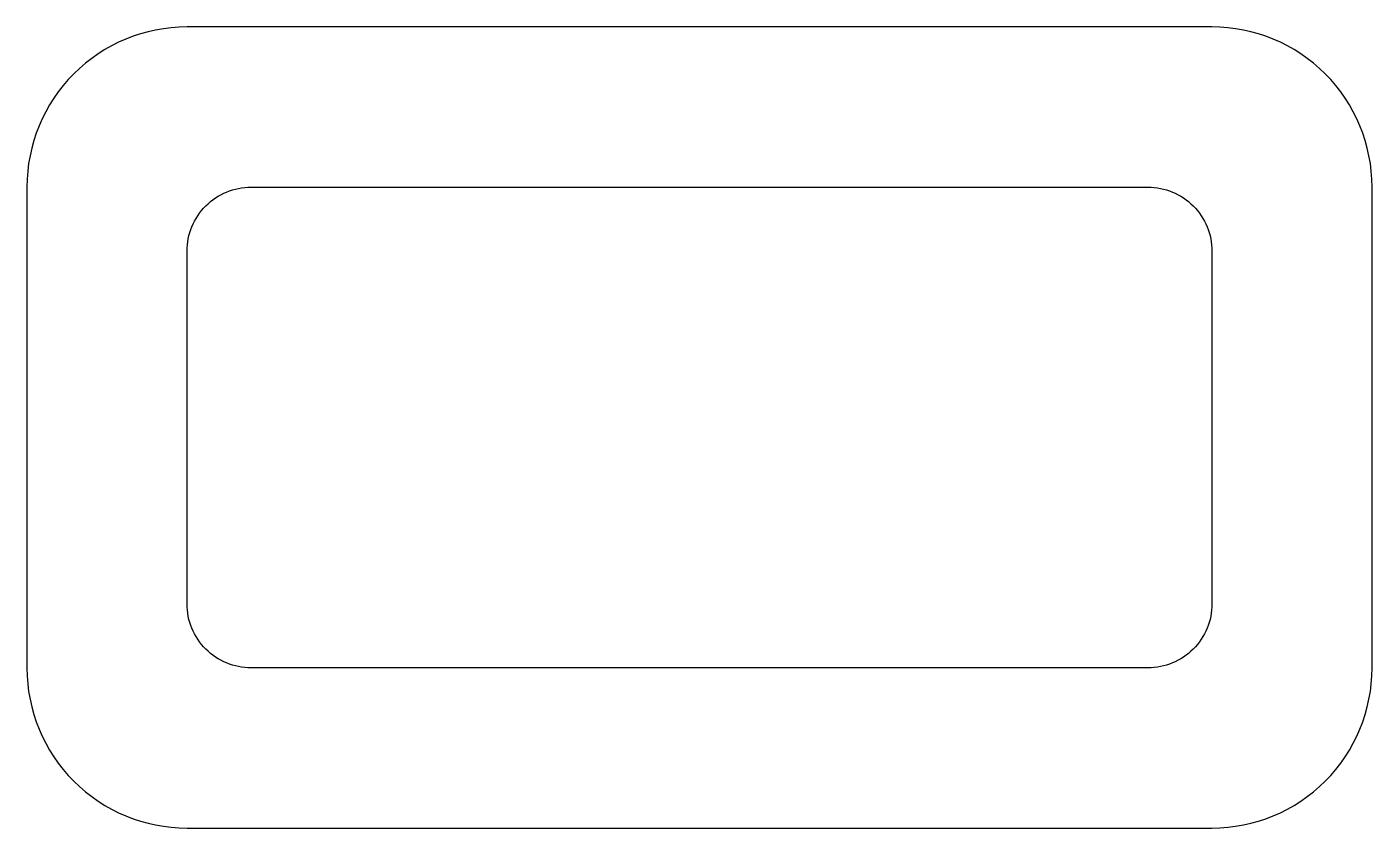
# Model space of a CAD drawing. Header units: millimetres. Extents: x -37 to 5, y -5 to 20.
import ezdxf

# ---------------------------------------------------------------- set-up
doc = ezdxf.new("R2010")
doc.units = ezdxf.units.MM

msp = doc.modelspace()

# ---------------------------------------------------------------- linework, layer by layer
for points in [[(0, 20), (-32, 20, 0.414214), (-37, 15), (-37, 0, 0.414214), (-32, -5), (0, -5, 0.414214), (5, 0), (5, 15, 0.414214)], [(-32, 13, -0.414214), (-30, 15), (-2, 15, -0.414214), (0, 13), (0, 2, -0.414214), (-2, 0), (-30, 0, -0.414214), (-32, 2)]]:
    msp.add_lwpolyline(points, format="xyb", close=True)

doc.saveas('drawing.dxf')
